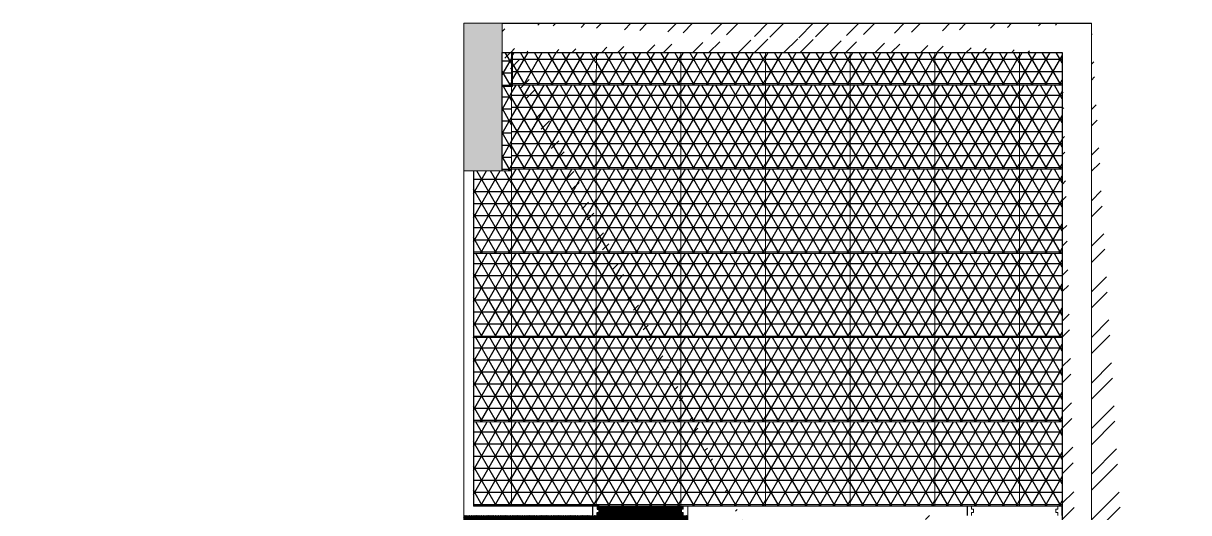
# Model space of a CAD drawing. Header units: millimetres. Extents: x 86441 to 190201, y 16532 to 98188.
# Drawn here: x 88461 to 88644.8, y 61734.8 to 61812 of the extents above; entities that cross this region are included whole.
import ezdxf

# ---------------------------------------------------------------- set-up
doc = ezdxf.new("R2010")
doc.units = ezdxf.units.MM
doc.header["$LTSCALE"] = 0.1
doc.layers.add('COLUMN', color=1, linetype='Continuous', lineweight=0)

msp = doc.modelspace()

# ---------------------------------------------------------------- hatches: boundary and pattern name
at = {"true_color": 0x004a5e, "transparency": 33554534}
h = msp.add_hatch(dxfattribs=at)
h.set_pattern_fill('NET3', color=138, scale=0.6)
h.set_pattern_definition([(0, (86291.8945, 61546.9651), (0, 1.905), []), (60, (86291.8945, 61546.9651), (-1.6497784, 0.9525), []), (120, (86291.8945, 61546.9651), (-1.6497784, -0.9525), [])])
h.paths.add_polyline_path([(88538.14, 61807.37), (88536.53, 61807.37), (88536.53, 61801.98), (88538.14, 61801.98)])
at = {"true_color": 0x004a5e, "transparency": 33554636}
h = msp.add_hatch(dxfattribs=at)
h.set_pattern_fill('NET3', color=138, scale=0.6)
h.set_pattern_definition([(0, (86305.1268, 61547.2151), (0, 1.905), []), (60, (86305.1268, 61547.2151), (-1.6497784, 0.9525), []), (120, (86305.1268, 61547.2151), (-1.6497784, -0.9525), [])])
h.paths.add_polyline_path([(88551.38, 61807.37), (88538.03, 61807.37), (88538.03, 61802.23), (88551.37, 61802.23)])
h = msp.add_hatch(dxfattribs=at)
h.set_pattern_fill('NET3', color=138, scale=0.6)
h.set_pattern_definition([(0, (86318.473, 61547.2151), (0, 1.905), []), (60, (86318.473, 61547.2151), (-1.6497784, 0.9525), []), (120, (86318.473, 61547.2151), (-1.6497784, -0.9525), [])])
h.paths.add_polyline_path([(88564.72, 61807.37), (88551.38, 61807.37), (88551.37, 61802.23), (88564.72, 61802.23)])
h = msp.add_hatch(dxfattribs=at)
h.set_pattern_fill('NET3', color=138, scale=0.6)
h.set_pattern_definition([(0, (86331.8191, 61547.2151), (0, 1.905), []), (60, (86331.8191, 61547.2151), (-1.6497784, 0.9525), []), (120, (86331.8191, 61547.2151), (-1.6497784, -0.9525), [])])
h.paths.add_polyline_path([(88578.07, 61807.37), (88564.72, 61807.37), (88564.72, 61802.23), (88578.06, 61802.23)])
h = msp.add_hatch(dxfattribs=at)
h.set_pattern_fill('NET3', color=138, scale=0.6)
h.set_pattern_definition([(0, (86345.1653, 61547.2151), (0, 1.905), []), (60, (86345.1653, 61547.2151), (-1.6497784, 0.9525), []), (120, (86345.1653, 61547.2151), (-1.6497784, -0.9525), [])])
h.paths.add_polyline_path([(88591.41, 61807.37), (88578.07, 61807.37), (88578.06, 61802.23), (88591.41, 61802.23)])
h = msp.add_hatch(dxfattribs=at)
h.set_pattern_fill('NET3', color=138, scale=0.6)
h.set_pattern_definition([(0, (86358.5114, 61547.2151), (0, 1.905), []), (60, (86358.5114, 61547.2151), (-1.6497784, 0.9525), []), (120, (86358.5114, 61547.2151), (-1.6497784, -0.9525), [])])
h.paths.add_polyline_path([(88604.76, 61807.37), (88591.41, 61807.37), (88591.41, 61802.23), (88604.76, 61802.23)])
h = msp.add_hatch(dxfattribs=at)
h.set_pattern_fill('NET3', color=138, scale=0.6)
h.set_pattern_definition([(0, (86371.8576, 61547.2151), (0, 1.905), []), (60, (86371.8576, 61547.2151), (-1.6497784, 0.9525), []), (120, (86371.8576, 61547.2151), (-1.6497784, -0.9525), [])])
h.paths.add_polyline_path([(88618.11, 61807.37), (88604.76, 61807.37), (88604.76, 61802.23), (88618.1, 61802.23)])
h = msp.add_hatch(dxfattribs=at)
h.set_pattern_fill('NET3', color=138, scale=0.6)
h.set_pattern_definition([(0, (86385.2037, 61547.2151), (0, 1.905), []), (60, (86385.2037, 61547.2151), (-1.6497784, 0.9525), []), (120, (86385.2037, 61547.2151), (-1.6497784, -0.9525), [])])
h.paths.add_polyline_path([(88624.83, 61807.37), (88618.11, 61807.37), (88618.1, 61802.23), (88624.82, 61802.23)])
at = {"true_color": 0x004a5e, "transparency": 33554534}
h = msp.add_hatch(dxfattribs=at)
h.set_pattern_fill('NET3', color=138, scale=0.6)
h.set_pattern_definition([(0, (86291.7807, 61533.6923), (0, 1.905), []), (60, (86291.7807, 61533.6923), (-1.6497784, 0.9525), []), (120, (86291.7807, 61533.6923), (-1.6497784, -0.9525), [])])
h.paths.add_polyline_path([(88538.03, 61801.98), (88536.53, 61801.98), (88536.53, 61788.7), (88538.03, 61788.7)])
h = msp.add_hatch(dxfattribs=at)
h.set_pattern_fill('NET3', color=138, scale=0.6)
h.set_pattern_definition([(0, (86305.1268, 61533.9423), (0, 1.905), []), (60, (86305.1268, 61533.9423), (-1.6497784, 0.9525), []), (120, (86305.1268, 61533.9423), (-1.6497784, -0.9525), [])])
h.paths.add_polyline_path([(88551.37, 61802.23), (88538.03, 61802.23), (88538.03, 61788.95), (88551.37, 61788.95)])
h = msp.add_hatch(dxfattribs=at)
h.set_pattern_fill('NET3', color=138, scale=0.6)
h.set_pattern_definition([(0, (86318.473, 61533.9423), (0, 1.905), []), (60, (86318.473, 61533.9423), (-1.6497784, 0.9525), []), (120, (86318.473, 61533.9423), (-1.6497784, -0.9525), [])])
h.paths.add_polyline_path([(88564.72, 61802.23), (88551.37, 61802.23), (88551.37, 61788.95), (88564.72, 61788.95)])
h = msp.add_hatch(dxfattribs=at)
h.set_pattern_fill('NET3', color=138, scale=0.6)
h.set_pattern_definition([(0, (86331.8191, 61533.9423), (0, 1.905), []), (60, (86331.8191, 61533.9423), (-1.6497784, 0.9525), []), (120, (86331.8191, 61533.9423), (-1.6497784, -0.9525), [])])
h.paths.add_polyline_path([(88578.06, 61802.23), (88564.72, 61802.23), (88564.72, 61788.95), (88578.06, 61788.95)])
h = msp.add_hatch(dxfattribs=at)
h.set_pattern_fill('NET3', color=138, scale=0.6)
h.set_pattern_definition([(0, (86345.1653, 61533.9423), (0, 1.905), []), (60, (86345.1653, 61533.9423), (-1.6497784, 0.9525), []), (120, (86345.1653, 61533.9423), (-1.6497784, -0.9525), [])])
h.paths.add_polyline_path([(88591.41, 61802.23), (88578.06, 61802.23), (88578.06, 61788.95), (88591.41, 61788.95)])
h = msp.add_hatch(dxfattribs=at)
h.set_pattern_fill('NET3', color=138, scale=0.6)
h.set_pattern_definition([(0, (86358.5114, 61533.9423), (0, 1.905), []), (60, (86358.5114, 61533.9423), (-1.6497784, 0.9525), []), (120, (86358.5114, 61533.9423), (-1.6497784, -0.9525), [])])
h.paths.add_polyline_path([(88604.76, 61802.23), (88591.41, 61802.23), (88591.41, 61788.95), (88604.76, 61788.95)])
h = msp.add_hatch(dxfattribs=at)
h.set_pattern_fill('NET3', color=138, scale=0.6)
h.set_pattern_definition([(0, (86371.8576, 61533.9423), (0, 1.905), []), (60, (86371.8576, 61533.9423), (-1.6497784, 0.9525), []), (120, (86371.8576, 61533.9423), (-1.6497784, -0.9525), [])])
h.paths.add_polyline_path([(88618.1, 61802.23), (88604.76, 61802.23), (88604.76, 61788.95), (88618.1, 61788.95)])
h = msp.add_hatch(dxfattribs=at)
h.set_pattern_fill('NET3', color=138, scale=0.6)
h.set_pattern_definition([(0, (86385.2037, 61533.9423), (0, 1.905), []), (60, (86385.2037, 61533.9423), (-1.6497784, 0.9525), []), (120, (86385.2037, 61533.9423), (-1.6497784, -0.9525), [])])
h.paths.add_polyline_path([(88624.83, 61802.23), (88618.1, 61802.23), (88618.1, 61788.95), (88624.83, 61788.95)])
at = {"true_color": 0x004a5e, "transparency": 33554572}
h = msp.add_hatch(dxfattribs=at)
h.set_pattern_fill('NET3', color=138, scale=0.6)
h.set_pattern_definition([(0, (86291.7807, 61520.6694), (0, 1.905), []), (60, (86291.7807, 61520.6694), (-1.6497784, 0.9525), []), (120, (86291.7807, 61520.6694), (-1.6497784, -0.9525), [])])
h.paths.add_polyline_path([(88538.03, 61788.69), (88531.99, 61788.69), (88531.99, 61775.68), (88538.03, 61775.68)])
at = {"true_color": 0x004a5e, "transparency": 33554636}
h = msp.add_hatch(dxfattribs=at)
h.set_pattern_fill('NET3', color=138, scale=0.6)
h.set_pattern_definition([(0, (86305.1268, 61520.6694), (0, 1.905), []), (60, (86305.1268, 61520.6694), (-1.6497784, 0.9525), []), (120, (86305.1268, 61520.6694), (-1.6497784, -0.9525), [])])
h.paths.add_polyline_path([(88551.37, 61788.95), (88538.03, 61788.95), (88538.03, 61775.68), (88551.37, 61775.68)])
h = msp.add_hatch(dxfattribs=at)
h.set_pattern_fill('NET3', color=138, scale=0.6)
h.set_pattern_definition([(0, (86318.473, 61520.6694), (0, 1.905), []), (60, (86318.473, 61520.6694), (-1.6497784, 0.9525), []), (120, (86318.473, 61520.6694), (-1.6497784, -0.9525), [])])
h.paths.add_polyline_path([(88564.72, 61788.95), (88551.37, 61788.95), (88551.37, 61775.68), (88564.72, 61775.68)])
h = msp.add_hatch(dxfattribs=at)
h.set_pattern_fill('NET3', color=138, scale=0.6)
h.set_pattern_definition([(0, (86331.8191, 61520.6694), (0, 1.905), []), (60, (86331.8191, 61520.6694), (-1.6497784, 0.9525), []), (120, (86331.8191, 61520.6694), (-1.6497784, -0.9525), [])])
h.paths.add_polyline_path([(88578.06, 61788.95), (88564.72, 61788.95), (88564.72, 61775.68), (88578.06, 61775.68)])
h = msp.add_hatch(dxfattribs=at)
h.set_pattern_fill('NET3', color=138, scale=0.6)
h.set_pattern_definition([(0, (86345.1653, 61520.6694), (0, 1.905), []), (60, (86345.1653, 61520.6694), (-1.6497784, 0.9525), []), (120, (86345.1653, 61520.6694), (-1.6497784, -0.9525), [])])
h.paths.add_polyline_path([(88591.41, 61788.95), (88578.06, 61788.95), (88578.06, 61775.68), (88591.41, 61775.68)])
h = msp.add_hatch(dxfattribs=at)
h.set_pattern_fill('NET3', color=138, scale=0.6)
h.set_pattern_definition([(0, (86358.5114, 61520.6694), (0, 1.905), []), (60, (86358.5114, 61520.6694), (-1.6497784, 0.9525), []), (120, (86358.5114, 61520.6694), (-1.6497784, -0.9525), [])])
h.paths.add_polyline_path([(88604.76, 61788.95), (88591.41, 61788.95), (88591.41, 61775.68), (88604.76, 61775.68)])
h = msp.add_hatch(dxfattribs=at)
h.set_pattern_fill('NET3', color=138, scale=0.6)
h.set_pattern_definition([(0, (86371.8576, 61520.6694), (0, 1.905), []), (60, (86371.8576, 61520.6694), (-1.6497784, 0.9525), []), (120, (86371.8576, 61520.6694), (-1.6497784, -0.9525), [])])
h.paths.add_polyline_path([(88618.1, 61788.95), (88604.76, 61788.95), (88604.76, 61775.68), (88618.1, 61775.68)])
h = msp.add_hatch(dxfattribs=at)
h.set_pattern_fill('NET3', color=138, scale=0.6)
h.set_pattern_definition([(0, (86385.2037, 61520.6694), (0, 1.905), []), (60, (86385.2037, 61520.6694), (-1.6497784, 0.9525), []), (120, (86385.2037, 61520.6694), (-1.6497784, -0.9525), [])])
h.paths.add_polyline_path([(88624.83, 61788.95), (88618.1, 61788.95), (88618.1, 61775.68), (88624.83, 61775.68)])
at = {"true_color": 0x004a5e, "transparency": 33554572}
h = msp.add_hatch(dxfattribs=at)
h.set_pattern_fill('NET3', color=138, scale=0.6)
h.set_pattern_definition([(0, (86291.7807, 61507.3965), (0, 1.905), []), (60, (86291.7807, 61507.3965), (-1.6497784, 0.9525), []), (120, (86291.7807, 61507.3965), (-1.6497784, -0.9525), [])])
h.paths.add_polyline_path([(88538.03, 61775.68), (88531.99, 61775.68), (88531.99, 61762.41), (88538.03, 61762.41)])
at = {"true_color": 0x004a5e, "transparency": 33554534}
h = msp.add_hatch(dxfattribs=at)
h.set_pattern_fill('NET3', color=138, scale=0.6)
h.set_pattern_definition([(0, (86305.1268, 61507.3965), (0, 1.905), []), (60, (86305.1268, 61507.3965), (-1.6497784, 0.9525), []), (120, (86305.1268, 61507.3965), (-1.6497784, -0.9525), [])])
h.paths.add_polyline_path([(88551.37, 61775.68), (88538.03, 61775.68), (88538.03, 61762.41), (88551.37, 61762.41)])
h = msp.add_hatch(dxfattribs=at)
h.set_pattern_fill('NET3', color=138, scale=0.6)
h.set_pattern_definition([(0, (86318.473, 61507.3965), (0, 1.905), []), (60, (86318.473, 61507.3965), (-1.6497784, 0.9525), []), (120, (86318.473, 61507.3965), (-1.6497784, -0.9525), [])])
h.paths.add_polyline_path([(88564.72, 61775.68), (88551.37, 61775.68), (88551.37, 61762.41), (88564.72, 61762.41)])
h = msp.add_hatch(dxfattribs=at)
h.set_pattern_fill('NET3', color=138, scale=0.6)
h.set_pattern_definition([(0, (86331.8191, 61507.3965), (0, 1.905), []), (60, (86331.8191, 61507.3965), (-1.6497784, 0.9525), []), (120, (86331.8191, 61507.3965), (-1.6497784, -0.9525), [])])
h.paths.add_polyline_path([(88578.06, 61775.68), (88564.72, 61775.68), (88564.72, 61762.41), (88578.06, 61762.41)])
h = msp.add_hatch(dxfattribs=at)
h.set_pattern_fill('NET3', color=138, scale=0.6)
h.set_pattern_definition([(0, (86345.1653, 61507.3965), (0, 1.905), []), (60, (86345.1653, 61507.3965), (-1.6497784, 0.9525), []), (120, (86345.1653, 61507.3965), (-1.6497784, -0.9525), [])])
h.paths.add_polyline_path([(88591.41, 61775.68), (88578.06, 61775.68), (88578.06, 61762.41), (88591.41, 61762.41)])
h = msp.add_hatch(dxfattribs=at)
h.set_pattern_fill('NET3', color=138, scale=0.6)
h.set_pattern_definition([(0, (86358.5114, 61507.3965), (0, 1.905), []), (60, (86358.5114, 61507.3965), (-1.6497784, 0.9525), []), (120, (86358.5114, 61507.3965), (-1.6497784, -0.9525), [])])
h.paths.add_polyline_path([(88604.76, 61775.68), (88591.41, 61775.68), (88591.41, 61762.41), (88604.76, 61762.41)])
h = msp.add_hatch(dxfattribs=at)
h.set_pattern_fill('NET3', color=138, scale=0.6)
h.set_pattern_definition([(0, (86371.8576, 61507.3965), (0, 1.905), []), (60, (86371.8576, 61507.3965), (-1.6497784, 0.9525), []), (120, (86371.8576, 61507.3965), (-1.6497784, -0.9525), [])])
h.paths.add_polyline_path([(88618.1, 61775.68), (88604.76, 61775.68), (88604.76, 61762.41), (88618.1, 61762.41)])
at = {"true_color": 0x004a5e, "transparency": 33554636}
h = msp.add_hatch(dxfattribs=at)
h.set_pattern_fill('NET3', color=138, scale=0.6)
h.set_pattern_definition([(0, (86385.2037, 61507.3965), (0, 1.905), []), (60, (86385.2037, 61507.3965), (-1.6497784, 0.9525), []), (120, (86385.2037, 61507.3965), (-1.6497784, -0.9525), [])])
h.paths.add_polyline_path([(88624.83, 61775.68), (88618.1, 61775.68), (88618.1, 61762.41), (88624.83, 61762.41)])
at = {"true_color": 0x004a5e, "transparency": 33554572}
h = msp.add_hatch(dxfattribs=at)
h.set_pattern_fill('NET3', color=138, scale=0.6)
h.set_pattern_definition([(0, (86291.7807, 61494.1236), (0, 1.905), []), (60, (86291.7807, 61494.1236), (-1.6497784, 0.9525), []), (120, (86291.7807, 61494.1236), (-1.6497784, -0.9525), [])])
h.paths.add_polyline_path([(88538.03, 61762.41), (88531.99, 61762.41), (88531.99, 61749.13), (88538.03, 61749.13)])
at = {"true_color": 0x004a5e, "transparency": 33554636}
h = msp.add_hatch(dxfattribs=at)
h.set_pattern_fill('NET3', color=138, scale=0.6)
h.set_pattern_definition([(0, (86305.1268, 61494.1236), (0, 1.905), []), (60, (86305.1268, 61494.1236), (-1.6497784, 0.9525), []), (120, (86305.1268, 61494.1236), (-1.6497784, -0.9525), [])])
h.paths.add_polyline_path([(88551.37, 61762.41), (88538.03, 61762.41), (88538.03, 61749.13), (88551.37, 61749.13)])
h = msp.add_hatch(dxfattribs=at)
h.set_pattern_fill('NET3', color=138, scale=0.6)
h.set_pattern_definition([(0, (86318.473, 61494.1236), (0, 1.905), []), (60, (86318.473, 61494.1236), (-1.6497784, 0.9525), []), (120, (86318.473, 61494.1236), (-1.6497784, -0.9525), [])])
h.paths.add_polyline_path([(88564.72, 61762.41), (88551.37, 61762.41), (88551.37, 61749.13), (88564.72, 61749.13)])
h = msp.add_hatch(dxfattribs=at)
h.set_pattern_fill('NET3', color=138, scale=0.6)
h.set_pattern_definition([(0, (86331.8191, 61494.1236), (0, 1.905), []), (60, (86331.8191, 61494.1236), (-1.6497784, 0.9525), []), (120, (86331.8191, 61494.1236), (-1.6497784, -0.9525), [])])
h.paths.add_polyline_path([(88578.06, 61762.41), (88564.72, 61762.41), (88564.72, 61749.13), (88578.06, 61749.13)])
h = msp.add_hatch(dxfattribs=at)
h.set_pattern_fill('NET3', color=138, scale=0.6)
h.set_pattern_definition([(0, (86345.1653, 61494.1236), (0, 1.905), []), (60, (86345.1653, 61494.1236), (-1.6497784, 0.9525), []), (120, (86345.1653, 61494.1236), (-1.6497784, -0.9525), [])])
h.paths.add_polyline_path([(88591.41, 61762.41), (88578.06, 61762.41), (88578.06, 61749.13), (88591.41, 61749.13)])
h = msp.add_hatch(dxfattribs=at)
h.set_pattern_fill('NET3', color=138, scale=0.6)
h.set_pattern_definition([(0, (86358.5114, 61494.1236), (0, 1.905), []), (60, (86358.5114, 61494.1236), (-1.6497784, 0.9525), []), (120, (86358.5114, 61494.1236), (-1.6497784, -0.9525), [])])
h.paths.add_polyline_path([(88604.76, 61762.41), (88591.41, 61762.41), (88591.41, 61749.13), (88604.76, 61749.13)])
h = msp.add_hatch(dxfattribs=at)
h.set_pattern_fill('NET3', color=138, scale=0.6)
h.set_pattern_definition([(0, (86371.8576, 61494.1236), (0, 1.905), []), (60, (86371.8576, 61494.1236), (-1.6497784, 0.9525), []), (120, (86371.8576, 61494.1236), (-1.6497784, -0.9525), [])])
h.paths.add_polyline_path([(88618.1, 61762.41), (88604.76, 61762.41), (88604.76, 61749.13), (88618.1, 61749.13)])
h = msp.add_hatch(dxfattribs=at)
h.set_pattern_fill('NET3', color=138, scale=0.6)
h.set_pattern_definition([(0, (86385.2037, 61494.1236), (0, 1.905), []), (60, (86385.2037, 61494.1236), (-1.6497784, 0.9525), []), (120, (86385.2037, 61494.1236), (-1.6497784, -0.9525), [])])
h.paths.add_polyline_path([(88624.83, 61762.41), (88618.1, 61762.41), (88618.1, 61749.13), (88624.83, 61749.13)])
at = {"true_color": 0x004a5e, "transparency": 33554572}
h = msp.add_hatch(dxfattribs=at)
h.set_pattern_fill('NET3', color=138, scale=0.6)
h.set_pattern_definition([(0, (86291.7807, 61480.8508), (0, 1.905), []), (60, (86291.7807, 61480.8508), (-1.6497784, 0.9525), []), (120, (86291.7807, 61480.8508), (-1.6497784, -0.9525), [])])
h.paths.add_polyline_path([(88538.03, 61749.13), (88531.99, 61749.13), (88531.99, 61735.86), (88538.03, 61735.86)])
at = {"true_color": 0x004a5e, "transparency": 33554534}
h = msp.add_hatch(dxfattribs=at)
h.set_pattern_fill('NET3', color=138, scale=0.6)
h.set_pattern_definition([(0, (86305.1268, 61480.8508), (0, 1.905), []), (60, (86305.1268, 61480.8508), (-1.6497784, 0.9525), []), (120, (86305.1268, 61480.8508), (-1.6497784, -0.9525), [])])
h.paths.add_polyline_path([(88551.37, 61749.13), (88538.03, 61749.13), (88538.03, 61735.86), (88551.37, 61735.86)])
h = msp.add_hatch(dxfattribs=at)
h.set_pattern_fill('NET3', color=138, scale=0.6)
h.set_pattern_definition([(0, (86318.473, 61480.8508), (0, 1.905), []), (60, (86318.473, 61480.8508), (-1.6497784, 0.9525), []), (120, (86318.473, 61480.8508), (-1.6497784, -0.9525), [])])
h.paths.add_polyline_path([(88564.72, 61749.13), (88551.37, 61749.13), (88551.37, 61735.86), (88564.72, 61735.86)])
h = msp.add_hatch(dxfattribs=at)
h.set_pattern_fill('NET3', color=138, scale=0.6)
h.set_pattern_definition([(0, (86331.8191, 61480.8508), (0, 1.905), []), (60, (86331.8191, 61480.8508), (-1.6497784, 0.9525), []), (120, (86331.8191, 61480.8508), (-1.6497784, -0.9525), [])])
h.paths.add_polyline_path([(88578.06, 61749.13), (88564.72, 61749.13), (88564.72, 61735.86), (88578.06, 61735.86)])
h = msp.add_hatch(dxfattribs=at)
h.set_pattern_fill('NET3', color=138, scale=0.6)
h.set_pattern_definition([(0, (86345.1653, 61480.8508), (0, 1.905), []), (60, (86345.1653, 61480.8508), (-1.6497784, 0.9525), []), (120, (86345.1653, 61480.8508), (-1.6497784, -0.9525), [])])
h.paths.add_polyline_path([(88591.41, 61749.13), (88578.06, 61749.13), (88578.06, 61735.86), (88591.41, 61735.86)])
h = msp.add_hatch(dxfattribs=at)
h.set_pattern_fill('NET3', color=138, scale=0.6)
h.set_pattern_definition([(0, (86358.5114, 61480.8508), (0, 1.905), []), (60, (86358.5114, 61480.8508), (-1.6497784, 0.9525), []), (120, (86358.5114, 61480.8508), (-1.6497784, -0.9525), [])])
h.paths.add_polyline_path([(88604.76, 61749.13), (88591.41, 61749.13), (88591.41, 61735.86), (88604.76, 61735.86)])
at = {"true_color": 0x004a5e, "transparency": 33554636}
h = msp.add_hatch(dxfattribs=at)
h.set_pattern_fill('NET3', color=138, scale=0.6)
h.set_pattern_definition([(0, (86371.8576, 61480.8508), (0, 1.905), []), (60, (86371.8576, 61480.8508), (-1.6497784, 0.9525), []), (120, (86371.8576, 61480.8508), (-1.6497784, -0.9525), [])])
h.paths.add_polyline_path([(88618.1, 61749.13), (88604.76, 61749.13), (88604.76, 61735.86), (88618.1, 61735.86)])
h = msp.add_hatch(dxfattribs=at)
h.set_pattern_fill('NET3', color=138, scale=0.6)
h.set_pattern_definition([(0, (86385.2037, 61480.8508), (0, 1.905), []), (60, (86385.2037, 61480.8508), (-1.6497784, 0.9525), []), (120, (86385.2037, 61480.8508), (-1.6497784, -0.9525), [])])
h.paths.add_polyline_path([(88624.83, 61749.13), (88618.1, 61749.13), (88618.1, 61735.86), (88624.83, 61735.86)])
at = {"true_color": 0x939598, "transparency": 33554687}
h = msp.add_hatch(dxfattribs=at)
h.set_pattern_fill('ANSI32', color=252, scale=0.02)
h.set_pattern_definition([(45, (86402.52871, 61063.23596), (-0.134703842, 0.134703842), []), (45, (86402.61851, 61063.23596), (-0.134703842, 0.134703842), [])])
h.paths.add_polyline_path([(88565.79, 61734.36), (88565.09, 61734.36), (88565.09, 61734.86), (88564.79, 61734.86), (88564.79, 61735.36), (88565.09, 61735.36), (88565.09, 61735.86), (88564.72, 61735.86), (88551.49, 61735.86), (88551.49, 61735.36), (88551.79, 61735.36), (88551.79, 61734.86), (88551.49, 61734.86), (88551.49, 61734.36), (88550.79, 61734.36), (88536.53, 61734.36), (88530.49, 61734.36), (88530.49, 61702.51), (88553.79, 61702.51), (88553.79, 61696.47), (88530.49, 61696.47), (88530.49, 61691.57), (88530.49, 61676.47), (88530.49, 61674.47), (88530.49, 61643.59), (88536.53, 61643.59), (88551.49, 61643.59), (88551.49, 61643.09), (88551.79, 61643.09), (88551.79, 61642.49), (88564.72, 61642.49), (88564.79, 61642.49), (88564.79, 61643.09), (88565.09, 61643.09), (88565.09, 61643.59), (88565.79, 61643.59)])
at = {"layer": 'COLUMN', "true_color": 0xed1f24, "transparency": 33554687}
h = msp.add_hatch(dxfattribs=at)
h.set_pattern_fill('AR-CONC', color=240, scale=0.04)
h.set_pattern_definition([(50, (86402.529, 61063.236), (7.287387, -0.637563), [0.762, -8.382]), (355, (86402.529, 61063.236), (-1.409737, 7.642274), [0.6096, -6.705623]), (100.45144, (86403.136, 61063.183), (5.87765, 7.00471), [0.6476, -7.12361]), (46.1842, (86402.529, 61065.268), (10.84316, -1.681693), [1.143, -12.573]), (96.63556, (86403.432, 61065.128), (9.496165, 9.897045), [0.9714, -10.685424]), (351.18415, (86402.529, 61065.268), (9.496165, 9.897045), [0.9144, -10.05839]), (21, (86403.545, 61064.76), (6.064576, -4.090608), [0.762, -8.382]), (326, (86403.545, 61064.76), (2.47208, 7.367519), [0.6096, -6.7056]), (71.45144, (86404.05, 61064.419), (8.536657, 3.27691), [0.6476, -7.123598]), (37.5, (86402.5287, 61063.236), (0.123544, 3.3822016), [0, -6.62432, 0, -6.8072, 0, -6.731]), (7.5, (86402.5287, 61063.236), (2.6727865, 4.007223), [0, -3.88112, 0, -6.47192, 0, -2.5654]), (327.5, (86400.263, 61063.236), (5.4236238, -0.2291498), [0, -2.54, 0, -7.9248, 0, -10.5156]), (317.5, (86399.247, 61063.236), (5.925167, 1.01706), [0, -3.302, 0, -5.26288, 0, -7.4676])])
h.paths.add_polyline_path([(88553.79, 61702.51), (88530.49, 61702.51), (88530.49, 61696.47), (88553.79, 61696.47)])
h.paths.add_polyline_path([(88364.52, 61697.31), (88341.22, 61697.31), (88341.22, 61691.27), (88364.48, 61691.27)])
h.paths.add_polyline_path([(88188.58, 61806.77), (88162.98, 61806.77), (88162.98, 61799.19), (88188.58, 61799.19), (88188.58, 61799.7)])
h.paths.add_polyline_path([(88455.5, 61598.57), (88447.84, 61598.57), (88447.84, 61573.95), (88455.5, 61573.95)])
h.paths.add_polyline_path([(88347.26, 61597.23), (88341.22, 61597.23), (88341.22, 61573.95), (88347.26, 61573.95)])
h.paths.add_polyline_path([(88270.02, 61615.91), (88263.98, 61615.91), (88263.98, 61592.63), (88270.02, 61592.63)])
h.paths.add_polyline_path([(88188.58, 61600.21), (88162.98, 61600.21), (88162.98, 61592.63), (88188.58, 61592.63)])
h.paths.add_polyline_path([(88270.02, 61802.17), (88270.02, 61806.77), (88263.98, 61806.77), (88263.98, 61783.49), (88270.02, 61783.49)])
h.paths.add_polyline_path([(88347.26, 61806.77), (88341.22, 61806.77), (88341.22, 61783.49), (88347.26, 61783.49)])
h.paths.add_polyline_path([(88644.77, 61603.77), (88640.17, 61603.77), (88637.11, 61603.77), (88637.11, 61597.02), (88637.11, 61583.75), (88637.11, 61579.15), (88644.77, 61579.15)])
h.paths.add_polyline_path([(88536.53, 61610.53), (88531.99, 61610.53), (88530.49, 61610.53), (88530.49, 61602.43), (88530.49, 61579.15), (88536.53, 61579.15), (88536.53, 61583.75)])
h.paths.add_polyline_path([(88536.53, 61807.37), (88536.53, 61811.97), (88530.49, 61811.97), (88530.49, 61788.69), (88531.99, 61788.69), (88531.99, 61788.7), (88536.53, 61788.7), (88536.53, 61801.98)])
at = {"layer": 'COLUMN', "lineweight": 9, "true_color": 0x636466, "transparency": 33554687}
h = msp.add_hatch(dxfattribs=at)
h.set_pattern_fill('STEEL', color=251, scale=1.6)
h.set_pattern_definition([(45, (86402.5287, 61063.236), (-3.592102, 3.592102), []), (45, (86402.5287, 61065.776), (-3.592102, 3.592102), [])])
h.paths.add_polyline_path([(88408.05, 61604.57), (88401.26, 61604.57), (88401.26, 61601.57), (88408.05, 61601.57)])
h.paths.add_polyline_path([(88606.29, 61734.36), (88603.29, 61734.36), (88603.29, 61711.36), (88606.29, 61711.36)], flags=17)
h.paths.add_polyline_path([(88588.29, 61714.36), (88567.29, 61714.36), (88567.29, 61711.36), (88588.29, 61711.36)], flags=17)
h.paths.add_polyline_path([(88435.56, 61641.39), (88381.02, 61641.39), (88381.02, 61638.39), (88435.56, 61638.39)])
h.paths.add_polyline_path([(88401.26, 61597.23), (88401.26, 61602.43), (88398.26, 61602.43), (88398.26, 61597.23), (88398.26, 61578.55), (88401.26, 61578.55)])
h.paths.add_polyline_path([(88426.05, 61602.55), (88423.05, 61602.55), (88423.05, 61578.55), (88426.05, 61578.55), (88426.05, 61588.56)])
h.paths.add_polyline_path([(88398.26, 61600.39), (88389.26, 61600.39), (88389.26, 61597.39), (88398.26, 61597.39)])
h.paths.add_polyline_path([(88401.26, 61620.39), (88398.26, 61620.39), (88398.26, 61612.68), (88401.26, 61612.68)])
h.paths.add_polyline_path([(88398.26, 61620.39), (88365.26, 61620.39), (88365.26, 61617.39), (88398.26, 61617.39)])
h.paths.add_polyline_path([(88374.26, 61617.39), (88371.26, 61617.39), (88371.26, 61597.39), (88374.26, 61597.39), (88374.26, 61600.39)])
h.paths.add_polyline_path([(88450.9, 61604.57), (88447.84, 61604.57), (88441.05, 61604.57), (88441.05, 61601.57), (88447.84, 61601.57), (88450.9, 61601.57)], flags=17)
h.paths.add_polyline_path([(88263.98, 61597.23), (88188.58, 61597.23), (88188.58, 61592.63), (88263.98, 61592.63)])
h.paths.add_polyline_path([(88341.22, 61597.23), (88335.24, 61597.23), (88335.24, 61592.63), (88341.22, 61592.63)])
h.paths.add_polyline_path([(88277.46, 61597.23), (88270.02, 61597.23), (88270.02, 61592.63), (88277.46, 61592.63)])
h.paths.add_polyline_path([(88447.84, 61578.55), (88442.34, 61578.55), (88442.34, 61573.95), (88447.84, 61573.95)])
h.paths.add_polyline_path([(88431.55, 61578.55), (88417.55, 61578.55), (88417.55, 61573.95), (88431.55, 61573.95)])
h.paths.add_polyline_path([(88406.64, 61578.55), (88347.26, 61578.55), (88347.26, 61573.95), (88406.64, 61573.95)])
h.paths.add_polyline_path([(88440.16, 61638.39), (88435.56, 61638.39), (88435.56, 61624.07), (88450.9, 61624.07), (88450.9, 61598.61), (88455.5, 61598.61), (88455.5, 61628.67), (88440.16, 61628.67)])
h.paths.add_polyline_path([(88440.16, 61703.23), (88435.56, 61703.23), (88435.56, 61696.17), (88440.16, 61696.17)])
h.paths.add_polyline_path([(88440.16, 61806.77), (88435.56, 61806.77), (88420.28, 61806.77), (88420.28, 61802.17), (88435.56, 61802.17), (88435.56, 61761.01), (88440.16, 61761.01)])
h.paths.add_polyline_path([(88362.5, 61806.77), (88347.26, 61806.77), (88347.26, 61802.17), (88362.5, 61802.17)])
h.paths.add_polyline_path([(88277.46, 61806.77), (88270.02, 61806.77), (88270.02, 61802.17), (88277.46, 61802.17)])
h.paths.add_polyline_path([(88341.22, 61806.77), (88335.24, 61806.77), (88335.24, 61802.17), (88341.22, 61802.17)])
h.paths.add_polyline_path([(88263.98, 61806.77), (88188.58, 61806.77), (88188.58, 61802.17), (88263.98, 61802.17)])
edge = h.paths.add_edge_path()
edge.add_line((88640.17, 61603.77), (88644.77, 61603.77))
edge.add_line((88640.23, 61629.23), (88640.17, 61603.66))
edge.add_line((88644.77, 61633.87), (88644.77, 61603.77))
edge.add_line((88629.43, 61633.87), (88644.77, 61633.87))
edge.add_line((88624.83, 61629.27), (88640.23, 61629.23))
edge.add_line((88629.43, 61811.97), (88629.43, 61633.87))
edge.add_line((88624.83, 61807.37), (88624.83, 61629.27))
edge.add_line((88536.53, 61811.97), (88629.43, 61811.97))
edge.add_line((88536.53, 61807.37), (88624.83, 61807.37))
edge.add_line((88536.53, 61811.97), (88536.53, 61807.37))
h.paths.add_polyline_path([(88637.11, 61583.75), (88637.11, 61579.15), (88536.53, 61579.15), (88536.53, 61583.75)])

# ---------------------------------------------------------------- linework, layer by layer
at = {"color": 18, "true_color": 0x000000, "transparency": 33554687}
for p, q in [((88536.53, 61811.97), (88629.43, 61811.97)), ((88536.53, 61807.37), (88624.83, 61807.37)), ((88624.83, 61807.37), (88624.83, 61629.27))]:
    msp.add_line(p, q, dxfattribs=at)
at = {"color": 18, "lineweight": 0, "true_color": 0x000000, "transparency": 33554687}
msp.add_line((88629.43, 61811.97), (88629.43, 61633.87), dxfattribs=at)
at = {"transparency": 33554687}
for p, q in [((88536.53, 61788.69), (88536.53, 61807.37)), ((88531.99, 61788.69), (88531.99, 61735.86)), ((88550.79, 61735.86), (88550.79, 61734.36)), ((88550.79, 61735.86), (88550.79, 61734.36)), ((88609.83, 61735.86), (88609.83, 61734.36)), ((88624.83, 61734.36), (88624.83, 61735.86))]:
    msp.add_line(p, q, dxfattribs=at)
at = {"color": 37, "lineweight": 0, "true_color": 0x725934, "transparency": 33554687}
for p, q in [((88536.53, 61807.37), (88538.03, 61807.37)), ((88538.03, 61807.37), (88624.83, 61807.37)), ((88624.83, 61807.37), (88624.83, 61759.37)), ((88624.83, 61783.37), (88624.83, 61807.37)), ((88624.83, 61759.37), (88624.83, 61735.86))]:
    msp.add_line(p, q, dxfattribs=at)
at = {"color": 7, "lineweight": 5, "true_color": 0xffffff, "transparency": 33554687}
for p, q in [((88538.03, 61807.37), (88538.03, 61783.37)), ((88586.03, 61807.37), (88586.03, 61807.37)), ((88538.03, 61796.37), (88538.03, 61783.37)), ((88538.03, 61771.37), (88538.03, 61783.37)), ((88538.03, 61771.37), (88538.03, 61759.37)), ((88565.09, 61735.86), (88565.09, 61735.86)), ((88565.79, 61735.86), (88565.09, 61735.86)), ((88610.53, 61735.86), (88565.79, 61735.86)), ((88609.83, 61735.86), (88610.53, 61735.86)), ((88624.83, 61735.86), (88624.13, 61735.86)), ((88624.83, 61735.86), (88624.13, 61735.86))]:
    msp.add_line(p, q, dxfattribs=at)
at = {"color": 25, "lineweight": 9, "transparency": 33554687}
for p, q in [((88530.49, 61610.53), (88530.49, 61788.69)), ((88530.49, 61788.69), (88530.49, 61734.36)), ((88531.99, 61788.7), (88531.99, 61735.86)), ((88551.49, 61735.86), (88531.99, 61735.86)), ((88565.79, 61735.86), (88565.79, 61642.09)), ((88565.79, 61735.86), (88609.83, 61735.86)), ((88610.53, 61735.86), (88624.13, 61735.86))]:
    msp.add_line(p, q, dxfattribs=at)
at = {"color": 7, "true_color": 0xffffff, "transparency": 33554687}
msp.add_line((88551.82, 61735.86), (88531.99, 61735.86), dxfattribs=at)
at = {"color": 25, "transparency": 33554687}
for p, q in [((88550.79, 61735.86), (88550.79, 61734.36)), ((88551.49, 61735.86), (88551.49, 61735.36)), ((88551.49, 61735.36), (88551.79, 61735.36)), ((88551.79, 61735.36), (88551.79, 61734.86)), ((88551.49, 61734.36), (88551.49, 61734.86)), ((88551.49, 61734.86), (88551.79, 61734.86))]:
    msp.add_line(p, q, dxfattribs=at)
at = {"color": 25, "lineweight": 5, "transparency": 33554687}
for p, q in [((88550.79, 61735.86), (88551.82, 61735.86)), ((88551.49, 61735.86), (88551.49, 61735.86))]:
    msp.add_line(p, q, dxfattribs=at)
at = {"color": 25, "lineweight": 0, "transparency": 33554687}
for p, q in [((88565.09, 61735.36), (88564.79, 61735.36)), ((88564.79, 61735.36), (88564.79, 61734.86)), ((88565.09, 61735.86), (88565.09, 61735.36)), ((88565.79, 61735.86), (88565.09, 61735.86)), ((88565.79, 61735.86), (88565.79, 61734.36)), ((88565.79, 61735.86), (88565.79, 61734.36)), ((88565.79, 61735.86), (88565.79, 61734.36)), ((88609.83, 61734.36), (88609.83, 61735.86)), ((88609.83, 61735.86), (88610.53, 61735.86)), ((88610.53, 61735.86), (88610.53, 61735.36)), ((88610.53, 61735.36), (88610.83, 61735.36)), ((88610.83, 61734.86), (88610.83, 61735.36)), ((88624.13, 61735.36), (88623.83, 61735.36)), ((88623.83, 61734.86), (88623.83, 61735.36)), ((88624.13, 61735.86), (88624.13, 61735.36)), ((88624.13, 61735.86), (88624.83, 61735.86)), ((88565.09, 61734.86), (88564.79, 61734.86)), ((88565.09, 61734.36), (88565.09, 61734.86)), ((88610.53, 61734.36), (88610.53, 61734.86)), ((88610.53, 61734.86), (88610.83, 61734.86)), ((88624.13, 61734.86), (88623.83, 61734.86)), ((88624.13, 61734.36), (88624.13, 61734.86))]:
    msp.add_line(p, q, dxfattribs=at)
at = {"color": 18, "lineweight": 0, "true_color": 0x000000, "transparency": 33554687}
for points in [[(88536.53, 61801.98), (88538.14, 61801.98), (88538.14, 61807.37), (88536.53, 61807.37)], [(88538.03, 61802.23), (88551.37, 61802.23), (88551.38, 61807.37), (88538.03, 61807.37)], [(88551.37, 61802.23), (88564.72, 61802.23), (88564.72, 61807.37), (88551.38, 61807.37)], [(88564.72, 61802.23), (88578.06, 61802.23), (88578.07, 61807.37), (88564.72, 61807.37)], [(88578.06, 61802.23), (88591.41, 61802.23), (88591.41, 61807.37), (88578.07, 61807.37)], [(88591.41, 61802.23), (88604.76, 61802.23), (88604.76, 61807.37), (88591.41, 61807.37)], [(88604.76, 61802.23), (88618.1, 61802.23), (88618.11, 61807.37), (88604.76, 61807.37)], [(88618.1, 61802.23), (88624.82, 61802.23), (88624.83, 61807.37), (88618.11, 61807.37)], [(88536.53, 61788.7), (88538.03, 61788.7), (88538.03, 61801.98), (88536.53, 61801.98)], [(88538.03, 61788.95), (88551.37, 61788.95), (88551.37, 61802.23), (88538.03, 61802.23)], [(88551.37, 61788.95), (88564.72, 61788.95), (88564.72, 61802.23), (88551.37, 61802.23)], [(88564.72, 61788.95), (88578.06, 61788.95), (88578.06, 61802.23), (88564.72, 61802.23)], [(88578.06, 61788.95), (88591.41, 61788.95), (88591.41, 61802.23), (88578.06, 61802.23)], [(88591.41, 61788.95), (88604.76, 61788.95), (88604.76, 61802.23), (88591.41, 61802.23)], [(88604.76, 61788.95), (88618.1, 61788.95), (88618.1, 61802.23), (88604.76, 61802.23)], [(88618.1, 61788.95), (88624.83, 61788.95), (88624.83, 61802.23), (88618.1, 61802.23)], [(88531.99, 61775.68), (88538.03, 61775.68), (88538.03, 61788.69), (88531.99, 61788.69)], [(88538.03, 61775.68), (88551.37, 61775.68), (88551.37, 61788.95), (88538.03, 61788.95)], [(88551.37, 61775.68), (88564.72, 61775.68), (88564.72, 61788.95), (88551.37, 61788.95)], [(88564.72, 61775.68), (88578.06, 61775.68), (88578.06, 61788.95), (88564.72, 61788.95)], [(88578.06, 61775.68), (88591.41, 61775.68), (88591.41, 61788.95), (88578.06, 61788.95)], [(88591.41, 61775.68), (88604.76, 61775.68), (88604.76, 61788.95), (88591.41, 61788.95)], [(88604.76, 61775.68), (88618.1, 61775.68), (88618.1, 61788.95), (88604.76, 61788.95)], [(88618.1, 61775.68), (88624.83, 61775.68), (88624.83, 61788.95), (88618.1, 61788.95)], [(88531.99, 61762.41), (88538.03, 61762.41), (88538.03, 61775.68), (88531.99, 61775.68)], [(88538.03, 61762.41), (88551.37, 61762.41), (88551.37, 61775.68), (88538.03, 61775.68)], [(88551.37, 61762.41), (88564.72, 61762.41), (88564.72, 61775.68), (88551.37, 61775.68)], [(88564.72, 61762.41), (88578.06, 61762.41), (88578.06, 61775.68), (88564.72, 61775.68)], [(88578.06, 61762.41), (88591.41, 61762.41), (88591.41, 61775.68), (88578.06, 61775.68)], [(88591.41, 61762.41), (88604.76, 61762.41), (88604.76, 61775.68), (88591.41, 61775.68)], [(88604.76, 61762.41), (88618.1, 61762.41), (88618.1, 61775.68), (88604.76, 61775.68)], [(88618.1, 61762.41), (88624.83, 61762.41), (88624.83, 61775.68), (88618.1, 61775.68)], [(88531.99, 61749.13), (88538.03, 61749.13), (88538.03, 61762.41), (88531.99, 61762.41)], [(88538.03, 61749.13), (88551.37, 61749.13), (88551.37, 61762.41), (88538.03, 61762.41)], [(88551.37, 61749.13), (88564.72, 61749.13), (88564.72, 61762.41), (88551.37, 61762.41)], [(88564.72, 61749.13), (88578.06, 61749.13), (88578.06, 61762.41), (88564.72, 61762.41)], [(88578.06, 61749.13), (88591.41, 61749.13), (88591.41, 61762.41), (88578.06, 61762.41)], [(88591.41, 61749.13), (88604.76, 61749.13), (88604.76, 61762.41), (88591.41, 61762.41)], [(88604.76, 61749.13), (88618.1, 61749.13), (88618.1, 61762.41), (88604.76, 61762.41)], [(88531.99, 61735.86), (88538.03, 61735.86), (88538.03, 61749.13), (88531.99, 61749.13)], [(88538.03, 61735.86), (88551.37, 61735.86), (88551.37, 61749.13), (88538.03, 61749.13)], [(88551.37, 61735.86), (88564.72, 61735.86), (88564.72, 61749.13), (88551.37, 61749.13)], [(88564.72, 61735.86), (88578.06, 61735.86), (88578.06, 61749.13), (88564.72, 61749.13)], [(88578.06, 61735.86), (88591.41, 61735.86), (88591.41, 61749.13), (88578.06, 61749.13)], [(88591.41, 61735.86), (88604.76, 61735.86), (88604.76, 61749.13), (88591.41, 61749.13)], [(88604.76, 61735.86), (88618.1, 61735.86), (88618.1, 61749.13), (88604.76, 61749.13)]]:
    msp.add_lwpolyline(points, close=True, dxfattribs=at)
at = {"color": 18, "lineweight": 9, "true_color": 0x000000, "transparency": 33554687}
for points in [[(88618.1, 61749.13), (88624.83, 61749.13), (88624.83, 61762.41), (88618.1, 61762.41)], [(88618.1, 61735.86), (88624.83, 61735.86), (88624.83, 61749.13), (88618.1, 61749.13)]]:
    msp.add_lwpolyline(points, close=True, dxfattribs=at)
at = {"layer": 'COLUMN', "transparency": 33554687}
for p, q in [((88530.49, 61811.97), (88536.53, 61811.97)), ((88530.49, 61788.69), (88530.49, 61811.97)), ((88536.53, 61811.97), (88536.53, 61807.37)), ((88536.53, 61807.37), (88536.53, 61788.7)), ((88530.49, 61788.69), (88536.53, 61788.69))]:
    msp.add_line(p, q, dxfattribs=at)

doc.saveas('drawing.dxf')
